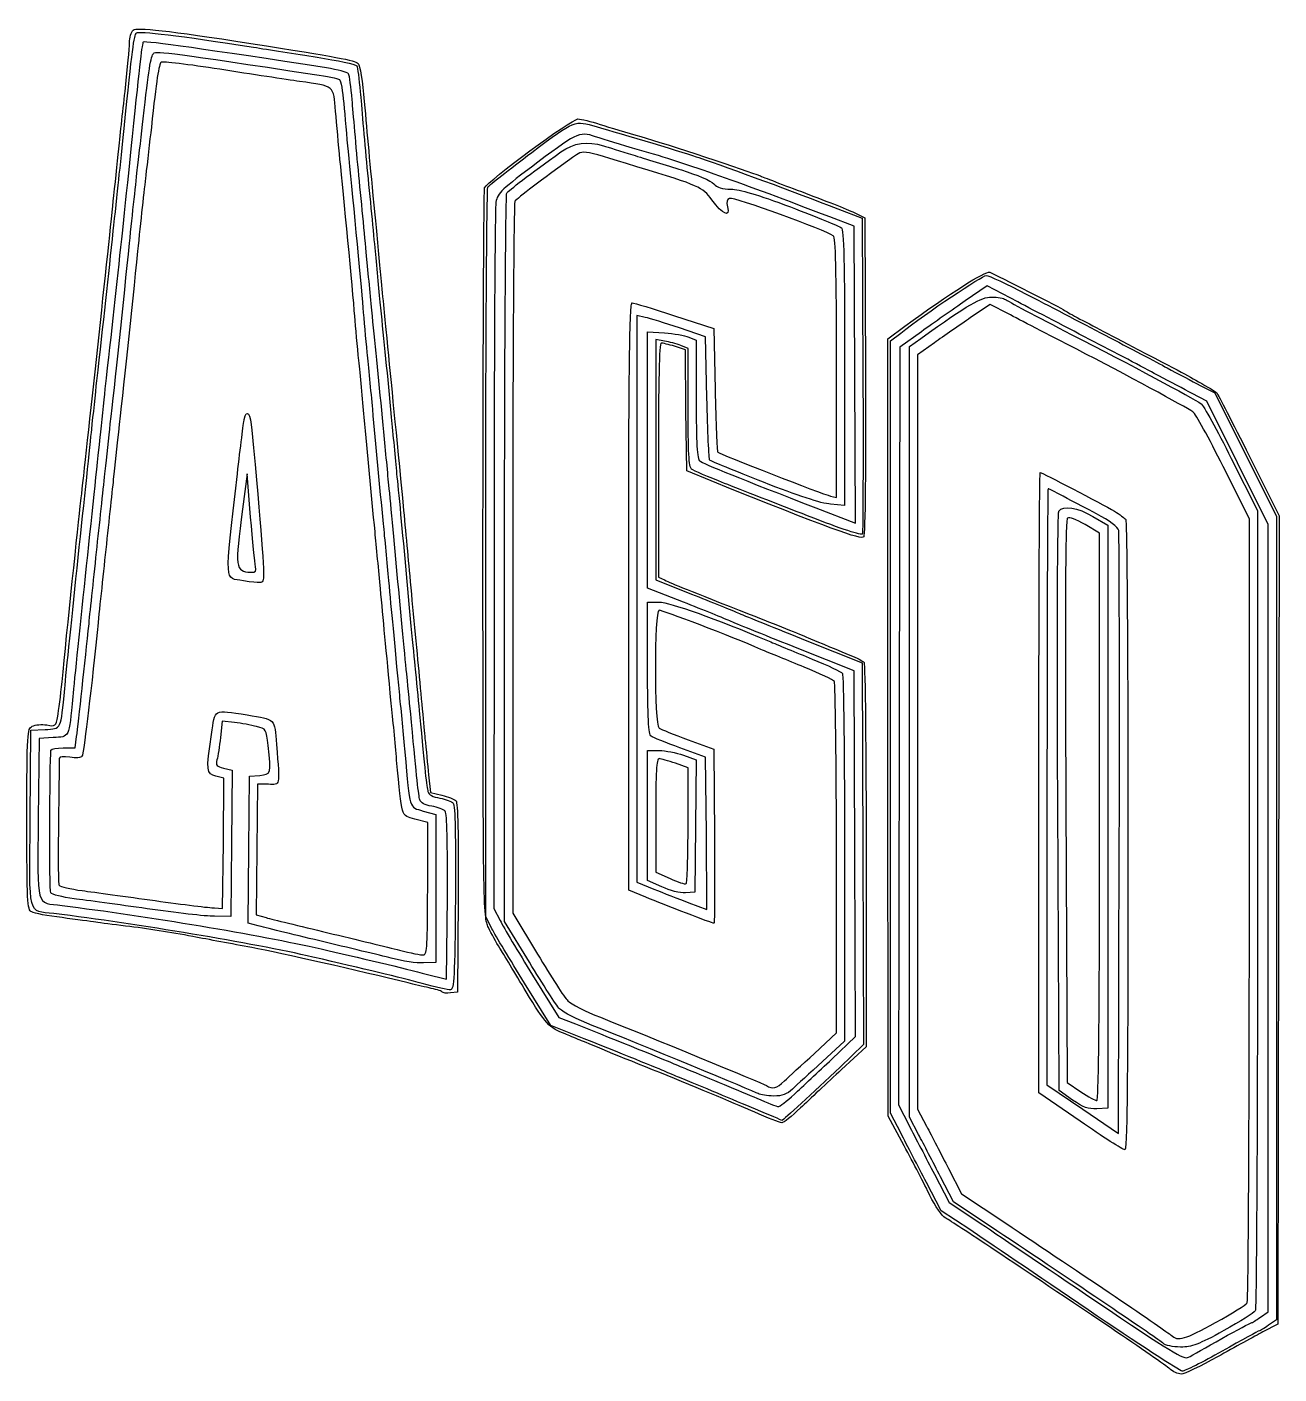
# Model space of a CAD drawing. Extents: x 0 to 10.8, y 0 to 5.3.
# Drawn here: x 5.98 to 10.81, y 0 to 5.2 of the extents above; entities that cross this region are included whole.
import ezdxf

# ---------------------------------------------------------------- set-up
doc = ezdxf.new("R2010")
doc.units = 0
doc.header["$MEASUREMENT"] = 0
doc.layers.get('0').update_dxf_attribs({"linetype": 'CONTINUOUS'})

msp = doc.modelspace()

# ---------------------------------------------------------------- linework, layer by layer
at = {"color": 7}
for p, q in [((9.10938, 4.49957), (9.20313, 4.46414)), ((9.20313, 4.46414), (9.20628, 3.861)), ((9.69689, 4.13081), (9.62185, 4.07975)), ((9.76768, 4.09435), (9.69689, 4.13081)), ((8.47917, 4.08708), (8.63021, 4.03808)), ((8.63021, 4.03808), (8.63542, 3.80268)), ((9.3125, 3.99018), (9.35211, 4.0204)), ((8.44065, 3.98915), (8.40625, 3.99539)), ((8.40625, 3.99539), (8.40625, 3.06728)), ((8.53125, 3.96104), (8.50315, 3.9725)), ((8.53125, 3.73292), (8.53125, 3.96104)), ((9.3125, 1.00998), (9.3125, 3.99018)), ((9.48232, 3.98292), (9.41667, 3.93604)), ((9.41667, 3.93604), (9.41667, 1.02561)), ((9.10417, 3.38601), (9.10417, 3.88601)), ((10.5084, 3.81831), (10.5646, 3.78917)), ((10.5646, 3.78917), (10.8021, 3.31207)), ((10.6979, 3.30371), (10.5969, 3.50478)), ((9.08128, 3.39122), (9.10417, 3.38601)), ((10.1198, 3.2475), (10.0635, 3.28082)), ((10.6979, 1.79644), (10.6979, 3.30371)), ((10.8021, 3.31207), (10.8021, 0.212076)), ((10.1198, 2.15479), (10.1198, 3.2475)), ((7.75, 1.76833), (7.75, 3.16938)), ((7.85417, 3.14958), (7.85417, 1.78082)), ((6.81456, 3.06413), (6.81456, 3.06413)), ((8.40625, 3.06728), (8.54482, 3.01313)), ((8.30208, 1.87039), (8.30208, 3.00478)), ((8.98958, 2.8329), (9.20313, 2.7475)), ((9.20313, 2.7475), (9.20628, 2.01101)), ((5.99164, 2.14643), (5.99479, 2.48708)), ((5.99479, 2.48708), (6.04893, 2.49018)), ((8.53125, 2.45063), (8.63021, 2.41417)), ((8.63021, 2.41417), (8.63336, 2.07769)), ((8.53125, 2.34229), (8.48232, 2.35997)), ((8.53125, 2.12142), (8.53125, 2.34229)), ((6.73958, 2.30268), (6.70833, 2.31)), ((6.73753, 2.05165), (6.73958, 2.30268)), ((6.86979, 2.27875), (6.86664, 2.02664)), ((6.91146, 2.27875), (6.86979, 2.27875)), ((9.88542, 1.08811), (9.88542, 2.285)), ((9.98958, 2.21208), (9.99479, 1.12771)), ((7.52604, 2.13081), (7.47711, 2.14438)), ((8.40625, 2.15788), (8.40625, 1.93913)), ((10.1198, 2.15479), (10.1198, 2.15479)), ((7.52604, 1.87663), (7.52604, 2.13081)), ((8.53125, 2.12142), (8.53125, 2.12142)), ((6.73438, 1.79958), (6.73753, 2.05165)), ((6.86664, 2.02664), (6.86458, 1.77458)), ((9.10417, 1.31934), (9.10417, 1.99121)), ((9.20628, 2.01101), (9.20833, 1.27458)), ((8.40625, 1.93913), (8.46149, 1.91521)), ((7.52604, 1.87663), (7.52604, 1.87663)), ((8.36774, 1.84332), (8.30208, 1.87039)), ((6.70313, 1.80165), (6.73438, 1.79958)), ((6.86458, 1.77458), (6.9031, 1.76417)), ((7.77399, 1.72146), (7.75, 1.76833)), ((7.85417, 1.78082), (7.94997, 1.62354)), ((7.50521, 1.50999), (7.50521, 1.50999)), ((8.00103, 1.34749), (7.90001, 1.51101)), ((8.06565, 1.32248), (8.00103, 1.34749)), ((9.01878, 1.24018), (9.10417, 1.31934)), ((9.20833, 1.27458), (9.11774, 1.18707)), ((8.9031, 1.13395), (8.9031, 1.13395)), ((9.99479, 1.12771), (10.0469, 1.09228)), ((10.0448, 0.978733), (9.88542, 1.08811)), ((8.79167, 1.02458), (8.79167, 1.02458)), ((9.35314, 0.930826), (9.3125, 1.00998)), ((9.41667, 1.02561), (9.4521, 0.958931)), ((10.0448, 0.978733), (10.0448, 0.978733)), ((9.53646, 0.79541), (9.58649, 0.698514)), ((9.50836, 0.632921), (9.45107, 0.742296)), ((9.58649, 0.698514), (9.75418, 0.587076)), ((9.61876, 0.560004), (9.50836, 0.632921)), ((10.075, 0.250597), (10.075, 0.250597)), ((10.8021, 0.212076), (10.7719, 0.191243)), ((10.5677, 0.20166), (10.5677, 0.20166))]:
    msp.add_line(p, q, dxfattribs=at)
at = {"color": 0}
for p, q in [((9.17708, 4.48292), (9.21354, 4.46517)), ((9.17188, 4.43289), (9.07813, 4.46832)), ((9.17503, 3.85894), (9.17188, 4.43289)), ((9.21354, 4.46517), (9.2156, 3.85688)), ((9.68544, 4.20269), (9.60101, 4.14437)), ((9.80414, 4.14019), (9.68544, 4.20269)), ((8.36561, 4.08083), (8.33333, 4.08811)), ((8.33333, 4.08811), (8.33333, 1.90164)), ((8.375, 3.03603), (8.375, 4.02561)), ((8.375, 4.02561), (8.44065, 4.02143)), ((8.59896, 4.00581), (8.49794, 4.04021)), ((8.5344, 4.00478), (8.5625, 3.99229)), ((8.60417, 3.7704), (8.59896, 4.00581)), ((9.30208, 3.99854), (9.36774, 4.04644)), ((9.43229, 4.02561), (9.34896, 3.96625)), ((8.52083, 3.95583), (8.47917, 3.96935)), ((8.52289, 3.72146), (8.52083, 3.95583)), ((8.5625, 3.99229), (8.5625, 3.76417)), ((9.30208, 2.49854), (9.30208, 3.99854)), ((9.34896, 3.96625), (9.34581, 2.50375)), ((9.38542, 3.96832), (9.43024, 3.99957)), ((9.38542, 0.994358), (9.38542, 3.96832)), ((9.13542, 3.88601), (9.13542, 3.35476)), ((9.17708, 3.28603), (9.17503, 3.85894)), ((10.5333, 3.75792), (10.4771, 3.78706)), ((10.7708, 3.28082), (10.5333, 3.75792)), ((8.52604, 3.48813), (8.52289, 3.72146)), ((10.6282, 3.53603), (10.7292, 3.33496)), ((10.6969, 3.54644), (10.8125, 3.31521)), ((8.41667, 3.53082), (8.41667, 3.07872)), ((8.61979, 3.44954), (8.52604, 3.48813)), ((6.82915, 3.47667), (6.81147, 3.34125)), ((6.84272, 3.31), (6.82915, 3.47667)), ((9.02399, 3.34538), (9.17708, 3.28603)), ((9.13542, 3.35476), (9.08128, 3.35997)), ((10.7292, 3.33496), (10.7292, 1.79644)), ((10.0938, 3.31207), (10.151, 3.27875)), ((10.151, 3.27875), (10.151, 1.02875)), ((10.7708, 0.243326), (10.7708, 3.28082)), ((10.8125, 3.31521), (10.8104, 1.75478)), ((10.1937, 3.25792), (10.1937, 3.25792)), ((7.78228, 3.14333), (7.78125, 1.79958)), ((7.82292, 1.74957), (7.82292, 3.14958)), ((6.86143, 3.11936), (6.86143, 3.11936)), ((8.41667, 3.07872), (8.44065, 3.06728)), ((8.51357, 2.98188), (8.375, 3.03603)), ((8.375, 2.72771), (8.375, 2.98188)), ((8.375, 2.98188), (8.41982, 2.98188)), ((9.17188, 2.71625), (8.95833, 2.80165)), ((9.17503, 2.01101), (9.17188, 2.71625)), ((6.73232, 2.52246), (6.72601, 2.45996)), ((6.78022, 2.51725), (6.73232, 2.52246)), ((9.30311, 0.997504), (9.30208, 2.49854)), ((9.34581, 2.50375), (9.34375, 1.04123)), ((6.02604, 2.45583), (6.02289, 2.14643)), ((6.08018, 2.45893), (6.02604, 2.45583)), ((6.16564, 2.41938), (6.17085, 2.46311)), ((6.11876, 2.41938), (6.16564, 2.41938)), ((8.375, 1.90788), (8.375, 2.40896)), ((8.375, 2.40896), (8.41982, 2.40896)), ((8.59896, 2.38292), (8.5, 2.41938)), ((6.73856, 2.34125), (6.77083, 2.33393)), ((8.51357, 2.39122), (8.5625, 2.37354)), ((8.5625, 2.37354), (8.56044, 2.11729)), ((8.60211, 2.08914), (8.59896, 2.38292)), ((6.77083, 2.33393), (6.76878, 2.05165)), ((6.83539, 2.02664), (6.83854, 2.31)), ((6.83854, 2.31), (6.87815, 2.3131)), ((7.52919, 2.31521), (7.53646, 2.2475)), ((7.53646, 2.2475), (7.58018, 2.23708)), ((9.91667, 2.26938), (9.91667, 1.11936)), ((9.96354, 1.09646), (9.95833, 2.20893)), ((7.50836, 2.17563), (7.55729, 2.16206)), ((7.55729, 2.16206), (7.55729, 1.59125)), ((7.59375, 2.17458), (7.59375, 2.17458)), ((8.56044, 2.11729), (8.55729, 1.86208)), ((8.60417, 1.79542), (8.60211, 2.08914)), ((10.1927, 0.930826), (10.1959, 2.08393)), ((6.76878, 2.05165), (6.76563, 1.76833)), ((6.83333, 1.74333), (6.83539, 2.02664)), ((9.13542, 1.99121), (9.13542, 1.28809)), ((9.17708, 1.30583), (9.17503, 2.01101)), ((9.21875, 2.00163), (9.21875, 1.26622)), ((8.33333, 1.90164), (8.39899, 1.87457)), ((8.43024, 1.88292), (8.375, 1.90788)), ((8.43024, 1.88292), (8.43024, 1.88292)), ((7.59896, 1.52664), (7.60211, 1.84435)), ((7.64378, 1.84017), (7.64063, 1.47667)), ((8.55729, 1.86208), (8.52083, 1.85997)), ((8.5344, 1.82146), (8.60417, 1.79542)), ((6.76563, 1.76833), (6.70313, 1.76937)), ((7.78125, 1.79958), (7.80626, 1.75271)), ((6.87185, 1.73292), (6.83333, 1.74333)), ((7.91872, 1.59229), (7.82292, 1.74957)), ((10.8104, 1.75478), (10.8073, 0.195421)), ((7.38542, 1.60792), (7.38542, 1.60792)), ((7.55729, 1.59125), (7.51042, 1.58914)), ((7.52083, 1.54644), (7.59896, 1.52664)), ((7.93126, 1.54226), (8.03228, 1.37874)), ((7.58128, 1.47771), (7.58128, 1.47771)), ((7.64063, 1.47667), (7.61458, 1.47353)), ((8.03228, 1.37874), (8.0969, 1.35373)), ((9.08649, 1.21832), (9.17708, 1.30583)), ((9.13542, 1.28809), (9.05003, 1.20893)), ((9.21875, 1.26622), (9.12294, 1.17768)), ((9.91667, 1.11936), (10.0552, 1.02561)), ((10.0156, 1.06), (9.96354, 1.09646)), ((8.80208, 1.08496), (8.80208, 1.08496)), ((8.94168, 1.0829), (8.94168, 1.0829)), ((9.34375, 1.04123), (9.38439, 0.962076)), ((10.0156, 1.06), (10.0156, 1.06)), ((8.78646, 1.01416), (8.78646, 1.01416)), ((9.36561, 0.882921), (9.30311, 0.997504)), ((9.42085, 0.927681), (9.38542, 0.994358)), ((10.0552, 1.02561), (10.1927, 0.930826)), ((10.151, 1.02875), (10.1094, 1.02664)), ((9.48232, 0.773546), (9.53961, 0.664171)), ((9.55524, 0.667264), (9.50521, 0.76416)), ((9.53961, 0.664171), (9.65001, 0.591254)), ((9.72293, 0.555826), (9.55524, 0.667264)), ((10.7406, 0.222493), (10.7708, 0.243326)), ((10.8073, 0.195421), (10.75, 0.165201)), ((10.3646, 0.121419), (10.3646, 0.121419)), ((10.5917, 0.140192), (10.5917, 0.140192)), ((10.3906, 0.022461), (10.3906, 0.022461))]:
    msp.add_line(p, q, dxfattribs=at)
for points in [[(6.3896, 5.18913), (6.40419, 5.20167), (6.51981, 5.1881), (6.84375, 5.13813)], [(6.375, 5.14019), (6.375, 5.16), (6.38124, 5.18289), (6.3896, 5.18913)], [(7.13542, 5.04329), (6.68126, 5.11415), (6.43435, 5.14854), (6.42811, 5.14333)], [(6.35938, 4.96625), (6.36774, 5.04124), (6.375, 5.11936), (6.375, 5.14019)], [(6.42811, 5.14333), (6.4229, 5.13813), (6.41564, 5.07042), (6.38542, 4.77875)], [(6.42811, 4.84646), (6.44894, 5.03706), (6.45731, 5.08914), (6.46772, 5.09956)], [(6.46772, 5.09956), (6.47814, 5.10997), (6.54893, 5.10058), (7.08957, 5.01833)], [(6.84375, 5.13813), (7.18126, 5.08496), (7.24274, 5.07351), (7.25726, 5.06104)], [(7.22081, 5.0204), (7.21669, 5.02664), (7.17811, 5.03706), (7.13542, 5.04329)], [(7.25726, 5.06104), (7.2646, 5.05479), (7.27501, 4.99018), (7.28125, 4.91417)], [(7.08957, 5.01833), (7.13644, 5.01101), (7.17914, 5.00271), (7.18544, 4.99854)], [(7.18544, 4.99854), (7.19065, 4.99539), (7.19792, 4.95372), (7.2021, 4.90685)], [(7.23438, 4.92042), (7.23019, 4.96935), (7.22396, 5.01417), (7.22081, 5.0204)], [(6.33333, 4.73188), (6.33957, 4.78603), (6.35101, 4.89225), (6.35938, 4.96625)], [(7.2021, 4.90685), (7.20628, 4.85894), (7.21354, 4.77561), (7.21875, 4.72146)], [(7.26042, 4.62771), (7.25, 4.73915), (7.23856, 4.87142), (7.23438, 4.92042)], [(7.28125, 4.91417), (7.29269, 4.78185), (7.30208, 4.685), (7.32189, 4.47667)], [(6.40625, 4.65896), (6.41249, 4.7079), (6.42188, 4.79226), (6.42811, 4.84646)], [(7.74582, 4.58083), (7.75624, 4.60579), (8.08128, 4.84646), (8.10622, 4.84646)], [(8.10622, 4.84646), (8.11774, 4.84646), (8.15625, 4.83708), (8.19168, 4.82563)], [(8.1875, 4.77354), (8.11143, 4.79958), (8.11458, 4.80062), (7.95107, 4.67979)], [(8.19168, 4.82563), (8.22601, 4.81413), (8.2979, 4.79329), (8.34896, 4.77875)], [(6.3125, 4.52875), (6.31874, 4.58604), (6.32813, 4.67768), (6.33333, 4.73188)], [(6.38542, 4.77875), (6.38021, 4.72146), (6.37082, 4.63183), (6.36458, 4.58083)], [(8.04064, 4.71935), (8.0906, 4.75478), (8.14378, 4.76204), (8.20415, 4.74333)], [(8.34375, 4.72667), (8.27186, 4.7475), (8.2021, 4.76833), (8.1875, 4.77354)], [(8.20415, 4.74333), (8.22081, 4.73812), (8.27186, 4.72146), (8.31771, 4.7079)], [(8.34896, 4.77875), (8.44271, 4.75163), (8.76768, 4.64437), (8.80729, 4.62771)], [(7.21875, 4.72146), (7.23232, 4.59229), (7.26768, 4.21729), (7.27604, 4.11729)], [(7.95107, 4.67979), (7.81147, 4.57454), (7.79585, 4.56104), (7.78961, 4.52561)], [(7.83128, 4.56), (7.83751, 4.57042), (7.91872, 4.63183), (8.04064, 4.71935)], [(8.31771, 4.7079), (8.36356, 4.69331), (8.44894, 4.66726), (8.50624, 4.64958)], [(9.07813, 4.46832), (8.73232, 4.60167), (8.53646, 4.67042), (8.34375, 4.72667)], [(6.375, 4.36729), (6.38644, 4.47874), (6.40104, 4.60997), (6.40625, 4.65896)], [(7.29167, 4.30479), (7.28543, 4.37039), (7.27186, 4.51622), (7.26042, 4.62771)], [(8.50624, 4.64958), (8.56456, 4.63183), (8.61979, 4.60792), (8.63021, 4.59646)], [(8.80729, 4.62771), (8.81874, 4.6225), (8.89899, 4.59229), (8.98438, 4.56)], [(6.36458, 4.58083), (6.35938, 4.52875), (6.34999, 4.44021), (6.34375, 4.38292)], [(7.73958, 3.16624), (7.73958, 3.935), (7.74274, 4.57146), (7.74582, 4.58083)], [(8.63021, 4.59646), (8.64378, 4.58187), (8.66249, 4.57563), (8.69689, 4.57563)], [(8.69689, 4.57563), (8.72917, 4.57563), (8.79893, 4.55479), (8.92708, 4.50683)], [(6.1875, 3.3725), (6.19894, 3.46935), (6.29372, 4.34646), (6.3125, 4.52875)], [(7.78961, 4.52561), (7.78543, 4.50478), (7.78228, 3.88292), (7.78228, 3.14333)], [(7.82292, 3.14958), (7.82292, 3.91938), (7.8271, 4.55479), (7.83128, 4.56)], [(8.98438, 4.56), (9.07086, 4.52767), (9.15728, 4.49333), (9.17708, 4.48292)], [(7.32189, 4.47667), (7.32813, 4.41938), (7.33751, 4.32042), (7.34272, 4.25792)], [(8.92708, 4.50683), (9.02707, 4.46832), (9.11561, 4.43289), (9.12294, 4.42665)], [(9.12294, 4.42665), (9.13226, 4.41938), (9.13542, 4.2985), (9.13542, 3.88601)], [(6.34375, 4.38292), (6.32607, 4.21625), (6.30524, 4.02561), (6.28022, 3.80479)], [(6.30106, 3.66938), (6.31771, 3.81413), (6.35314, 4.14958), (6.375, 4.36729)], [(7.3125, 4.08604), (7.30729, 4.14019), (7.2979, 4.23915), (7.29167, 4.30479)], [(7.34272, 4.25792), (7.34896, 4.19433), (7.35835, 4.09435), (7.36458, 4.03396)], [(9.36774, 4.04644), (9.54167, 4.1735), (9.67914, 4.26101), (9.69586, 4.25478)], [(9.69586, 4.25478), (9.72499, 4.24229), (9.97293, 4.11621), (9.98438, 4.10792)], [(7.27604, 4.11729), (7.27919, 4.07454), (7.28646, 3.99642), (7.29167, 3.94542)], [(9.43024, 3.99957), (9.61774, 4.13396), (9.66043, 4.15896), (9.70313, 4.15896)], [(9.60101, 4.14437), (9.55414, 4.11208), (9.47814, 4.05892), (9.43229, 4.02561)], [(9.70313, 4.15896), (9.72711, 4.15896), (9.75, 4.15479), (9.75624, 4.14958)], [(9.75624, 4.14958), (9.76144, 4.1454), (9.87603, 4.08393), (10.0104, 4.01519)], [(10.099, 3.986), (10.0021, 4.03706), (9.86876, 4.10688), (9.80414, 4.14019)], [(9.98438, 4.10792), (9.99061, 4.10271), (10.0583, 4.06625), (10.1354, 4.02664)], [(7.35417, 3.66417), (7.33957, 3.82146), (7.32497, 3.96832), (7.3125, 4.08604)], [(8.49794, 4.04021), (8.44271, 4.05789), (8.38336, 4.07667), (8.36561, 4.08083)], [(7.36458, 4.03396), (7.38226, 3.85792), (7.40001, 3.67458), (7.42606, 3.40896)], [(8.44065, 4.02143), (8.47601, 4.01833), (8.51768, 4.01101), (8.5344, 4.00478)], [(10.0104, 4.01519), (10.2386, 3.89854), (10.475, 3.77143), (10.5114, 3.7475)], [(10.1354, 4.02664), (10.4146, 3.88081), (10.4437, 3.86518), (10.5021, 3.83187)], [(8.42708, 3.98188), (8.41982, 3.98188), (8.41667, 3.82872), (8.41667, 3.53082)], [(8.47917, 3.96935), (8.45628, 3.97558), (8.43332, 3.98188), (8.42708, 3.98188)], [(10.349, 3.85476), (10.3093, 3.87663), (10.1969, 3.93604), (10.099, 3.986)], [(7.29167, 3.94542), (7.29688, 3.89333), (7.30626, 3.79542), (7.3125, 3.72667)], [(9.2156, 3.85688), (9.21772, 3.52143), (9.21457, 3.24121), (9.20936, 3.23394)], [(10.4771, 3.78706), (10.4469, 3.80268), (10.3896, 3.8329), (10.349, 3.85476)], [(6.28022, 3.80479), (6.27501, 3.75581), (6.26665, 3.67144), (6.26042, 3.61729)], [(10.5021, 3.83187), (10.5354, 3.81413), (10.5667, 3.79438), (10.5719, 3.78917)], [(8.5625, 3.76417), (8.5625, 3.59435), (8.56565, 3.53396), (8.57607, 3.52664)], [(8.61458, 3.52979), (8.61143, 3.53288), (8.60732, 3.64122), (8.60417, 3.7704)], [(10.5114, 3.7475), (10.5208, 3.74121), (10.5729, 3.64643), (10.6282, 3.53603)], [(10.5719, 3.78917), (10.5771, 3.78288), (10.6334, 3.67458), (10.6969, 3.54644)], [(7.3125, 3.72667), (7.32497, 3.58708), (7.33957, 3.43289), (7.35417, 3.28396)], [(6.28125, 3.48708), (6.28749, 3.53808), (6.29585, 3.62039), (6.30106, 3.66938)], [(7.375, 3.44542), (7.36979, 3.50271), (7.3604, 3.60058), (7.35417, 3.66417)], [(6.26042, 3.61729), (6.25521, 3.5631), (6.23122, 3.34017), (6.20833, 3.1225)], [(6.25, 3.19542), (6.26144, 3.30371), (6.27604, 3.435), (6.28125, 3.48708)], [(8.57607, 3.52664), (8.58854, 3.51622), (8.74376, 3.45475), (9.02399, 3.34538)], [(8.82292, 3.44433), (8.71149, 3.48813), (8.61774, 3.52664), (8.61458, 3.52979)], [(7.41146, 3.06), (7.39789, 3.21414), (7.38124, 3.38813), (7.375, 3.44542)], [(9.20936, 3.23394), (9.20107, 3.22038), (9.07813, 3.26519), (8.61979, 3.44954)], [(9.08128, 3.35997), (9.04585, 3.36208), (8.95313, 3.39333), (8.82292, 3.44433)], [(7.42606, 3.40896), (7.43229, 3.34853), (7.44374, 3.21935), (7.45313, 3.1225)], [(9.92085, 3.41938), (9.91872, 3.41938), (9.91667, 2.90164), (9.91667, 2.26938)], [(10.1073, 3.32249), (9.94894, 3.40685), (9.92393, 3.41938), (9.92085, 3.41938)], [(6.11458, 2.67458), (6.13336, 2.86833), (6.17708, 3.28185), (6.1875, 3.3725)], [(6.81147, 3.34125), (6.78125, 3.11518), (6.78331, 3.09956), (6.84272, 3.0975)], [(9.95833, 2.20893), (9.95518, 2.83393), (9.95731, 3.32563), (9.96251, 3.3329)], [(9.96251, 3.3329), (9.97814, 3.35688), (10.0354, 3.3475), (10.0938, 3.31207)], [(6.86143, 3.11936), (6.85835, 3.13292), (6.84999, 3.21832), (6.84272, 3.31)], [(7.35417, 3.28396), (7.35938, 3.22976), (7.36876, 3.13081), (7.375, 3.06521)], [(10.1937, 3.25792), (10.1896, 3.27143), (10.1594, 3.29542), (10.1073, 3.32249)], [(10.1959, 2.08393), (10.1969, 2.71832), (10.1959, 3.24642), (10.1937, 3.25792)], [(6.21875, 2.89854), (6.22396, 2.95269), (6.23856, 3.08604), (6.25, 3.19542)], [(6.20833, 3.1225), (6.18544, 2.90479), (6.16146, 2.67768), (6.15625, 2.61729)], [(7.45313, 3.1225), (7.46149, 3.02458), (7.47814, 2.85167), (7.48958, 2.73708)], [(7.76042, 1.72667), (7.74061, 1.76725), (7.73958, 1.80371), (7.73958, 3.16624)], [(6.84272, 3.0975), (6.86253, 3.09646), (6.86561, 3.10058), (6.86143, 3.11936)], [(7.375, 3.06521), (7.38542, 2.94851), (7.39686, 2.83496), (7.41667, 2.6225)], [(7.44792, 2.67979), (7.44168, 2.73394), (7.42606, 2.90479), (7.41146, 3.06)], [(8.44065, 3.06728), (8.46772, 3.05371), (8.53543, 3.02664), (8.77083, 2.93392)], [(8.41982, 2.98188), (8.45936, 2.98188), (8.64063, 2.91726), (8.84375, 2.83083)], [(8.69792, 2.90685), (8.67188, 2.91829), (8.58854, 2.95167), (8.51357, 2.98188)], [(8.77083, 2.93392), (8.86561, 2.89746), (8.96669, 2.85688), (8.99479, 2.84435)], [(6.17085, 2.46311), (6.17811, 2.51622), (6.20415, 2.75896), (6.21875, 2.89854)], [(8.95833, 2.80165), (8.8406, 2.84853), (8.72396, 2.8954), (8.69792, 2.90685)], [(8.84375, 2.83083), (8.875, 2.81728), (8.94997, 2.78706), (9.01042, 2.76204)], [(8.99479, 2.84435), (9.09272, 2.80268), (9.10938, 2.79644), (9.15625, 2.77767)], [(9.01042, 2.76204), (9.07086, 2.73813), (9.12294, 2.71208), (9.12706, 2.70688)], [(9.15625, 2.77767), (9.18229, 2.76725), (9.20628, 2.75478), (9.21039, 2.74854)], [(7.48958, 2.73708), (7.5, 2.6225), (7.51247, 2.49539), (7.51563, 2.45583)], [(8.38857, 2.46414), (8.37815, 2.47038), (8.375, 2.535), (8.375, 2.72771)], [(9.12706, 2.70688), (9.13124, 2.70063), (9.13542, 2.37875), (9.13542, 1.99121)], [(9.21039, 2.74854), (9.21457, 2.74229), (9.21875, 2.40582), (9.21875, 2.00163)], [(6.09793, 2.54124), (6.10211, 2.5631), (6.10938, 2.6225), (6.11458, 2.67458)], [(7.46354, 2.51833), (7.46039, 2.55268), (7.45313, 2.6256), (7.44792, 2.67979)], [(6.15625, 2.61729), (6.14063, 2.45475), (6.14481, 2.46311), (6.08018, 2.45893)], [(7.41667, 2.6225), (7.4229, 2.56521), (7.43229, 2.46625), (7.4375, 2.40375)], [(5.97917, 2.14333), (5.97917, 2.48188), (5.98019, 2.49229), (6, 2.50271)], [(6, 2.50271), (6.01144, 2.50896), (6.03646, 2.51101), (6.05626, 2.50792)], [(6.05626, 2.50792), (6.08957, 2.50163), (6.0906, 2.50271), (6.09793, 2.54124)], [(6.86561, 2.50163), (6.84478, 2.50683), (6.80626, 2.51417), (6.78022, 2.51725)], [(6.91043, 2.42871), (6.9031, 2.49121), (6.9031, 2.49229), (6.86561, 2.50163)], [(7.49582, 2.21935), (7.49061, 2.236), (7.48335, 2.30371), (7.46354, 2.51833)], [(6.72601, 2.45996), (6.7219, 2.42563), (6.71669, 2.38704), (6.71251, 2.37354)], [(7.51563, 2.45583), (7.51981, 2.41521), (7.52604, 2.35271), (7.52919, 2.31521)], [(8.5, 2.41938), (8.44586, 2.43913), (8.39481, 2.45996), (8.38857, 2.46414)], [(6.07086, 1.85997), (6.06565, 1.86936), (6.06668, 2.35688), (6.07189, 2.41103)], [(6.07189, 2.41103), (6.07292, 2.41624), (6.09375, 2.41938), (6.11876, 2.41938)], [(6.87815, 2.3131), (6.92188, 2.31728), (6.92188, 2.31728), (6.91043, 2.42871)], [(7.4375, 2.40375), (7.45833, 2.17665), (7.45313, 2.19228), (7.50836, 2.17563)], [(8.41982, 2.40896), (8.44374, 2.40896), (8.4854, 2.40061), (8.51357, 2.39122)], [(6.71251, 2.37354), (6.70731, 2.35167), (6.71149, 2.3475), (6.73856, 2.34125)], [(7.58018, 2.23708), (7.60417, 2.23079), (7.62918, 2.22146), (7.63542, 2.21517)], [(7.54167, 2.19433), (7.51563, 2.19851), (7.49897, 2.20688), (7.49582, 2.21935)], [(7.59375, 2.17458), (7.58751, 2.18186), (7.56456, 2.19021), (7.54167, 2.19433)], [(7.63542, 2.21517), (7.64268, 2.2079), (7.64481, 2.08393), (7.64378, 1.84017)], [(5.99794, 1.78603), (5.98019, 1.79438), (5.97917, 1.82249), (5.97917, 2.14333)], [(6.02289, 2.14643), (6.01981, 1.79438), (6.01247, 1.82351), (6.11458, 1.81104)], [(7.60211, 1.84435), (7.60314, 2.05165), (7.60101, 2.16624), (7.59375, 2.17458)], [(8.39899, 1.87457), (8.43435, 1.85997), (8.49479, 1.83604), (8.5344, 1.82146)], [(8.52083, 1.85997), (8.5, 1.85894), (8.46149, 1.86833), (8.43024, 1.88292)], [(6.16146, 1.83708), (6.11561, 1.84332), (6.07497, 1.85271), (6.07086, 1.85997)], [(6.44271, 1.7985), (6.33436, 1.81413), (6.20731, 1.83083), (6.16146, 1.83708)], [(6.11458, 1.76417), (6.06044, 1.7704), (6.00726, 1.78082), (5.99794, 1.78603)], [(6.11458, 1.81104), (6.44168, 1.7704), (6.87918, 1.69749), (7.11458, 1.64333)], [(6.70313, 1.76937), (6.66872, 1.76937), (6.55208, 1.78288), (6.44271, 1.7985)], [(10.7292, 1.79644), (10.7292, 0.950629), (10.725, 0.252712), (10.7208, 0.246419)], [(6.24479, 1.74642), (6.22814, 1.74957), (6.16872, 1.75683), (6.11458, 1.76417)], [(6.35938, 1.73188), (6.31353, 1.73708), (6.26247, 1.74333), (6.24479, 1.74642)], [(6.61979, 1.69125), (6.53228, 1.7079), (6.44689, 1.72146), (6.35938, 1.73188)], [(7.10938, 1.67458), (7.00103, 1.70063), (6.89378, 1.72667), (6.87185, 1.73292)], [(7.80414, 1.64643), (7.79167, 1.66726), (7.77186, 1.70372), (7.76042, 1.72667)], [(7.80626, 1.75271), (7.81874, 1.72667), (7.87603, 1.63183), (7.93126, 1.54226)], [(6.8469, 1.64854), (6.76981, 1.66308), (6.68126, 1.67979), (6.61979, 1.69125)], [(7.38542, 1.60792), (7.34272, 1.61833), (7.21875, 1.64854), (7.10938, 1.67458)], [(7.45107, 1.51204), (7.25726, 1.56), (6.96457, 1.62662), (6.8469, 1.64854)], [(7.11458, 1.64333), (7.25103, 1.61208), (7.44476, 1.56625), (7.52083, 1.54644)], [(7.90625, 1.47771), (7.86356, 1.54958), (7.81771, 1.6256), (7.80414, 1.64643)], [(7.51042, 1.58914), (7.48438, 1.58811), (7.42811, 1.59646), (7.38542, 1.60792)], [(8.03543, 1.41206), (8.02289, 1.42458), (7.97081, 1.50581), (7.91872, 1.59229)], [(7.53125, 1.49333), (7.50836, 1.49854), (7.4719, 1.50683), (7.45107, 1.51204)], [(7.58128, 1.47771), (7.5771, 1.48188), (7.55524, 1.48812), (7.53125, 1.49333)], [(7.61458, 1.47353), (7.59999, 1.47146), (7.58436, 1.47353), (7.58128, 1.47771)], [(8.05729, 1.31521), (7.99479, 1.33811), (7.98019, 1.35476), (7.90625, 1.47771)], [(8.16146, 1.34853), (8.10417, 1.37039), (8.0479, 1.39958), (8.03543, 1.41206)], [(8.0969, 1.35373), (8.26981, 1.28499), (8.43544, 1.21832), (8.46875, 1.20372)], [(8.11458, 1.29123), (8.09478, 1.29959), (8.06874, 1.31), (8.05729, 1.31521)], [(8.80208, 1.08496), (8.78543, 1.09435), (8.3406, 1.27767), (8.16146, 1.34853)], [(8.42188, 1.16623), (8.27289, 1.22559), (8.13439, 1.28288), (8.11458, 1.29123)], [(8.46875, 1.20372), (8.48856, 1.19542), (8.5146, 1.18392), (8.52604, 1.1798)], [(9.05003, 1.20893), (9.00206, 1.1652), (8.94997, 1.11833), (8.93435, 1.1027)], [(8.94168, 1.0829), (8.97081, 1.10997), (9.03543, 1.17041), (9.08649, 1.21832)], [(8.78646, 1.01416), (8.7354, 1.03706), (8.57086, 1.10579), (8.42188, 1.16623)], [(8.52604, 1.1798), (8.6104, 1.1454), (8.7354, 1.09332), (8.79688, 1.06728)], [(9.12294, 1.17768), (9.06976, 1.12874), (8.99897, 1.06207), (8.9656, 1.02978)], [(8.93435, 1.1027), (8.91249, 1.08187), (8.89481, 1.07563), (8.86143, 1.07563)], [(8.79688, 1.06728), (8.83751, 1.04959), (8.87397, 1.03499), (8.87918, 1.03499)], [(8.86143, 1.07563), (8.83751, 1.07563), (8.81044, 1.08084), (8.80208, 1.08496)], [(8.87918, 1.03499), (8.88439, 1.03396), (8.91249, 1.05583), (8.94168, 1.0829)], [(10.1094, 1.02664), (10.0761, 1.02458), (10.0563, 1.03185), (10.0156, 1.06)], [(8.89268, 0.972493), (8.88542, 0.972493), (8.83854, 0.991211), (8.78646, 1.01416)], [(8.9656, 1.02978), (8.93126, 0.997504), (8.89899, 0.971462), (8.89268, 0.972493)], [(9.38439, 0.962076), (9.40728, 0.918294), (9.45107, 0.833931), (9.48232, 0.773546)], [(9.50521, 0.76416), (9.47814, 0.818306), (9.43956, 0.891222), (9.42085, 0.927681)], [(9.46457, 0.692275), (9.44476, 0.733942), (9.40001, 0.819336), (9.36561, 0.882921)], [(9.52399, 0.605794), (9.51144, 0.612088), (9.4854, 0.650608), (9.46457, 0.692275)], [(10.1615, 0.181858), (9.75836, 0.452692), (9.54688, 0.593317), (9.52399, 0.605794)], [(9.65001, 0.591254), (9.71039, 0.550618), (9.91351, 0.414171), (10.101, 0.287056)], [(10.3646, 0.121419), (10.349, 0.136013), (10.0167, 0.359972), (9.72293, 0.555826)], [(10.101, 0.287056), (10.3979, 0.086046), (10.4448, 0.057889), (10.4635, 0.067274)], [(10.7208, 0.246419), (10.7167, 0.23915), (10.6625, 0.205838), (10.599, 0.17041)], [(10.7052, 0.200629), (10.7083, 0.200629), (10.724, 0.209961), (10.7406, 0.222493)], [(10.3906, 0.022461), (10.3792, 0.032878), (10.276, 0.104763), (10.1615, 0.181858)], [(10.599, 0.17041), (10.501, 0.116211), (10.4771, 0.106879), (10.4323, 0.106879)], [(10.75, 0.165201), (10.7188, 0.148546), (10.6396, 0.105794), (10.575, 0.069336)], [(10.5917, 0.140192), (10.651, 0.173503), (10.7021, 0.200629), (10.7052, 0.200629)], [(10.4323, 0.106879), (10.4021, 0.106879), (10.3729, 0.113118), (10.3646, 0.121419)], [(10.4635, 0.067274), (10.475, 0.073513), (10.5323, 0.105794), (10.5917, 0.140192)], [(10.575, 0.069336), (10.5104, 0.032878), (10.4469, 0.002713), (10.4343, 0.002713)], [(10.4343, 0.002713), (10.4219, 0.002713), (10.4021, 0.012044), (10.3906, 0.022461)]]:
    msp.add_open_spline(points, degree=3, dxfattribs=at)
at = {"color": 7}
for points in [[(6.35417, 4.81), (6.38542, 5.11621), (6.39268, 5.17042), (6.40207, 5.17871)], [(6.40207, 5.17871), (6.41043, 5.18707), (6.56874, 5.16829), (6.85417, 5.12354)], [(6.85417, 5.12354), (6.90831, 5.11415), (7.01878, 5.0975), (7.09896, 5.08496)], [(6.49685, 5.06521), (6.48856, 5.05789), (6.47917, 4.99854), (6.45936, 4.81521)], [(6.72396, 5.03808), (6.60417, 5.05686), (6.50103, 5.06933), (6.49685, 5.06521)], [(7.09896, 5.08496), (7.17914, 5.07249), (7.24794, 5.05789), (7.25206, 5.05165)], [(7.25206, 5.05165), (7.25521, 5.04542), (7.26144, 5.0006), (7.26563, 4.95167)], [(7.03125, 4.99121), (6.98232, 4.99854), (6.84478, 5.01937), (6.72396, 5.03808)], [(7.17085, 4.8756), (7.16249, 4.97667), (7.16769, 4.9725), (7.03125, 4.99121)], [(7.26563, 4.95167), (7.26981, 4.90267), (7.28125, 4.7704), (7.29167, 4.65896)], [(7.1875, 4.69021), (7.18229, 4.74436), (7.17503, 4.82769), (7.17085, 4.8756)], [(7.92811, 4.71729), (8.09793, 4.84435), (8.09169, 4.84125), (8.17708, 4.81728)], [(6.33333, 4.61208), (6.33957, 4.66308), (6.34896, 4.75271), (6.35417, 4.81)], [(6.45936, 4.81521), (6.45313, 4.76101), (6.44374, 4.67665), (6.4375, 4.62771)], [(8.17708, 4.81728), (8.27186, 4.79021), (8.53125, 4.71208), (8.57292, 4.69749)], [(8.33333, 4.66206), (8.10417, 4.73292), (8.13124, 4.72976), (8.07497, 4.69021)], [(7.24479, 4.08604), (7.23643, 4.18604), (7.20107, 4.56104), (7.1875, 4.69021)], [(7.75836, 4.58393), (7.76357, 4.59125), (7.83957, 4.65061), (7.92811, 4.71729)], [(8.07497, 4.69021), (7.97499, 4.61936), (7.86979, 4.53917), (7.86253, 4.52875)], [(8.57292, 4.69749), (8.69792, 4.65479), (8.93544, 4.56728), (9.10938, 4.49957)], [(6.4375, 4.62771), (6.43229, 4.57872), (6.41769, 4.44749), (6.40625, 4.33604)], [(7.29167, 4.65896), (7.30311, 4.54747), (7.31668, 4.40164), (7.32292, 4.33604)], [(8.62294, 4.53396), (8.58436, 4.58496), (8.58018, 4.58708), (8.33333, 4.66206)], [(6.3125, 4.41417), (6.31874, 4.47146), (6.32813, 4.56), (6.33333, 4.61208)], [(7.75, 3.16938), (7.75, 3.94021), (7.75418, 4.57667), (7.75836, 4.58393)], [(7.86253, 4.52875), (7.85835, 4.52354), (7.85417, 3.90267), (7.85417, 3.14958)], [(8.68332, 4.50683), (8.69374, 4.46517), (8.66564, 4.47771), (8.62294, 4.53396)], [(8.69168, 4.54021), (8.68126, 4.53603), (8.67811, 4.52664), (8.68332, 4.50683)], [(9.09169, 4.3954), (9.06456, 4.41624), (8.70731, 4.54644), (8.69168, 4.54021)], [(6.24897, 3.83604), (6.27399, 4.05686), (6.29482, 4.2475), (6.3125, 4.41417)], [(9.10417, 3.88601), (9.10417, 4.27354), (9.10101, 4.38813), (9.09169, 4.3954)], [(6.40625, 4.33604), (6.38439, 4.11833), (6.34896, 3.78288), (6.33231, 3.63813)], [(7.32292, 4.33604), (7.32915, 4.2704), (7.33854, 4.17144), (7.34375, 4.11729)], [(9.35211, 4.0204), (9.45107, 4.09853), (9.66667, 4.24229), (9.68229, 4.24229)], [(9.68229, 4.24229), (9.69168, 4.24229), (9.76144, 4.20996), (9.83649, 4.17042)], [(9.83649, 4.17042), (9.91249, 4.13183), (10.0489, 4.06), (10.1406, 4.01204)], [(7.34375, 4.11729), (7.35622, 3.99957), (7.37082, 3.85271), (7.38542, 3.69542)], [(8.30208, 3.00478), (8.30208, 3.90479), (8.30524, 4.13813), (8.31565, 4.13704)], [(8.31565, 4.13704), (8.32189, 4.13704), (8.39583, 4.11415), (8.47917, 4.08708)], [(7.26042, 3.91417), (7.25521, 3.96517), (7.24794, 4.04329), (7.24479, 4.08604)], [(9.62185, 4.07975), (9.58018, 4.05165), (9.51768, 4.00792), (9.48232, 3.98292)], [(10.0313, 3.9579), (9.92503, 4.01204), (9.80626, 4.07351), (9.76768, 4.09435)], [(10.1406, 4.01204), (10.2323, 3.96414), (10.3406, 3.90788), (10.3802, 3.88601)], [(8.50315, 3.9725), (8.48643, 3.97874), (8.45833, 3.986), (8.44065, 3.98915)], [(10.4802, 3.71625), (10.4489, 3.73708), (10.2208, 3.85997), (10.0313, 3.9579)], [(7.28125, 3.69542), (7.27501, 3.76417), (7.26563, 3.86208), (7.26042, 3.91417)], [(9.20628, 3.861), (9.20731, 3.52875), (9.20628, 3.25271), (9.20415, 3.24539)], [(10.3802, 3.88601), (10.4208, 3.86415), (10.4781, 3.83393), (10.5084, 3.81831)], [(6.22917, 3.64854), (6.2354, 3.70269), (6.24376, 3.78706), (6.24897, 3.83604)], [(8.63542, 3.80268), (8.63857, 3.6735), (8.64268, 3.56413), (8.64583, 3.56104)], [(6.81771, 3.68707), (6.82813, 3.73079), (6.84169, 3.71104), (6.84793, 3.6454)], [(7.32292, 3.25271), (7.30832, 3.40164), (7.29372, 3.55583), (7.28125, 3.69542)], [(7.38542, 3.69542), (7.39165, 3.63183), (7.40104, 3.53396), (7.40625, 3.47667)], [(8.54482, 3.49539), (8.5344, 3.50271), (8.53125, 3.5631), (8.53125, 3.73292)], [(10.5969, 3.50478), (10.5417, 3.61518), (10.4896, 3.70996), (10.4802, 3.71625)], [(6.17708, 3.15375), (6.19997, 3.37142), (6.22396, 3.59435), (6.22917, 3.64854)], [(6.79167, 3.47667), (6.80311, 3.57975), (6.81565, 3.67458), (6.81771, 3.68707)], [(6.84793, 3.6454), (6.88226, 3.2704), (6.89686, 3.0829), (6.89165, 3.06933)], [(6.33231, 3.63813), (6.3271, 3.58914), (6.31874, 3.50683), (6.3125, 3.45583)], [(8.64583, 3.56104), (8.65419, 3.55371), (9.05106, 3.39746), (9.08128, 3.39122)], [(8.67188, 3.44021), (8.60938, 3.46517), (8.55106, 3.48915), (8.54482, 3.49539)], [(6.3125, 3.45583), (6.30729, 3.40375), (6.29269, 3.27246), (6.28125, 3.16417)], [(6.81456, 3.06413), (6.74061, 3.07667), (6.74164, 3.04124), (6.79167, 3.47667)], [(7.40625, 3.47667), (7.41249, 3.41938), (7.42914, 3.24539), (7.44271, 3.09125)], [(8.99274, 3.31521), (8.87918, 3.35894), (8.7354, 3.41521), (8.67188, 3.44021)], [(9.88542, 2.285), (9.88542, 2.94331), (9.88747, 3.48188), (9.89063, 3.48188)], [(9.89063, 3.48188), (9.89789, 3.48188), (10.125, 3.36313), (10.1771, 3.3329)], [(10.1771, 3.3329), (10.1969, 3.32042), (10.2167, 3.30583), (10.2208, 3.30063)], [(9.20415, 3.24539), (9.20107, 3.23813), (9.12706, 3.26204), (8.99274, 3.31521)], [(9.99582, 3.30583), (9.98753, 3.2985), (9.9854, 2.98079), (9.98958, 2.21208)], [(10.0635, 3.28082), (10.0281, 3.30165), (10.0032, 3.31104), (9.99582, 3.30583)], [(10.2208, 3.30063), (10.225, 3.29438), (10.2292, 2.74436), (10.2292, 2.07769)], [(7.34375, 3.03396), (7.33751, 3.09956), (7.32813, 3.19851), (7.32292, 3.25271)], [(6.125, 2.64854), (6.13021, 2.70893), (6.15419, 2.93604), (6.17708, 3.15375)], [(6.28125, 3.16417), (6.26981, 3.05479), (6.25521, 2.92042), (6.25, 2.86415)], [(6.89165, 3.06933), (6.88542, 3.05371), (6.88336, 3.05371), (6.81456, 3.06413)], [(7.44271, 3.09125), (7.45731, 2.93604), (7.47293, 2.76519), (7.47917, 2.71104)], [(7.38542, 2.59125), (7.36561, 2.80371), (7.35417, 2.91726), (7.34375, 3.03396)], [(8.54482, 3.01313), (8.61979, 2.98292), (8.70313, 2.94954), (8.72917, 2.9381)], [(8.41982, 2.95063), (8.40001, 2.95063), (8.40001, 2.50792), (8.41982, 2.49539)], [(8.8125, 2.79958), (8.69689, 2.84956), (8.43229, 2.95063), (8.41982, 2.95063)], [(8.72917, 2.9381), (8.75521, 2.92665), (8.87185, 2.87978), (8.98958, 2.8329)], [(6.25, 2.86415), (6.22293, 2.60271), (6.19792, 2.39746), (6.19168, 2.38704)], [(8.97917, 2.73079), (8.91872, 2.75581), (8.84375, 2.78603), (8.8125, 2.79958)], [(7.47917, 2.71104), (7.48438, 2.65685), (7.49164, 2.58393), (7.49479, 2.54958)], [(9.09581, 2.67563), (9.09169, 2.68083), (9.03961, 2.70688), (8.97917, 2.73079)], [(9.10417, 1.99121), (9.10417, 2.361), (9.09999, 2.66938), (9.09581, 2.67563)], [(6.04893, 2.49018), (6.11356, 2.49436), (6.10938, 2.486), (6.125, 2.64854)], [(6.69168, 2.47146), (6.70628, 2.57249), (6.69586, 2.56728), (6.82915, 2.54644)], [(7.40625, 2.3725), (7.40104, 2.435), (7.39165, 2.53396), (7.38542, 2.59125)], [(7.49479, 2.54958), (7.5146, 2.33496), (7.52186, 2.26725), (7.52707, 2.2506)], [(6.82915, 2.54644), (6.94065, 2.52875), (6.93435, 2.53396), (6.94271, 2.43186)], [(6.70833, 2.31), (6.67188, 2.31831), (6.66982, 2.33083), (6.69168, 2.47146)], [(8.41982, 2.49539), (8.42606, 2.49121), (8.47711, 2.47038), (8.53125, 2.45063)], [(6.94271, 2.43186), (6.95518, 2.26313), (6.95833, 2.27875), (6.91146, 2.27875)], [(6.10417, 2.37875), (6.10417, 2.37354), (6.10211, 2.26313), (6.10101, 2.13396)], [(6.14481, 2.38292), (6.11979, 2.38704), (6.10417, 2.38601), (6.10417, 2.37875)], [(6.19168, 2.38704), (6.18853, 2.38081), (6.16872, 2.37875), (6.14481, 2.38292)], [(7.47711, 2.14438), (7.42188, 2.16103), (7.42708, 2.1454), (7.40625, 2.3725)], [(8.41982, 2.37771), (8.4094, 2.37771), (8.40625, 2.32667), (8.40625, 2.15788)], [(8.48232, 2.35997), (8.45415, 2.36936), (8.42606, 2.37771), (8.41982, 2.37771)], [(7.52707, 2.2506), (7.53022, 2.23813), (7.54688, 2.22976), (7.57292, 2.22558)], [(7.57292, 2.22558), (7.59581, 2.22146), (7.61876, 2.21311), (7.625, 2.20583)], [(7.625, 2.20583), (7.63226, 2.19749), (7.63439, 2.07146), (7.63336, 1.84017)], [(6.08333, 1.77979), (5.98122, 1.79226), (5.98856, 1.75896), (5.99164, 2.14643)], [(6.10101, 2.13396), (6.09896, 2.00478), (6.09999, 1.89438), (6.10314, 1.88917)], [(10.1094, 1.05892), (10.1166, 1.06103), (10.1198, 1.435), (10.1198, 2.15479)], [(8.52399, 1.8954), (8.5281, 1.89746), (8.53125, 1.99957), (8.53125, 2.12142)], [(8.63336, 2.07769), (8.63439, 1.89333), (8.63336, 1.74229), (8.63124, 1.74229)], [(10.2292, 2.07769), (10.2292, 1.11621), (10.226, 0.867296), (10.2167, 0.868326)], [(6.10314, 1.88917), (6.10732, 1.88396), (6.14686, 1.87457), (6.19271, 1.86833)], [(7.51042, 1.62039), (7.52399, 1.6225), (7.52604, 1.65896), (7.52604, 1.87663)], [(8.46149, 1.91521), (8.49061, 1.90164), (8.51878, 1.89225), (8.52399, 1.8954)], [(6.19271, 1.86833), (6.23856, 1.86208), (6.36561, 1.84538), (6.47396, 1.82975)], [(6.47396, 1.82975), (6.58333, 1.81521), (6.68647, 1.80165), (6.70313, 1.80165)], [(7.63336, 1.84017), (7.63021, 1.53603), (7.62815, 1.48708), (7.61458, 1.486)], [(8.63124, 1.74229), (8.625, 1.74229), (8.44168, 1.81207), (8.36774, 1.84332)], [(7.08333, 1.61208), (6.84793, 1.66624), (6.41043, 1.73915), (6.08333, 1.77979)], [(10.6896, 0.277669), (10.6937, 0.283962), (10.6979, 0.967285), (10.6979, 1.79644)], [(6.9031, 1.76417), (6.92503, 1.75792), (7.03228, 1.73188), (7.14063, 1.70583)], [(7.90001, 1.51101), (7.84478, 1.60058), (7.78749, 1.69542), (7.77399, 1.72146)], [(7.14063, 1.70583), (7.25, 1.67979), (7.37397, 1.64958), (7.41667, 1.63917)], [(7.50521, 1.50999), (7.42085, 1.53287), (7.28125, 1.56625), (7.08333, 1.61208)], [(7.41667, 1.63917), (7.45936, 1.62771), (7.50206, 1.61936), (7.51042, 1.62039)], [(7.94997, 1.62354), (8.00206, 1.53706), (8.05414, 1.45583), (8.06668, 1.44331)], [(7.61458, 1.486), (7.60622, 1.48497), (7.55729, 1.49539), (7.50521, 1.50999)], [(8.06668, 1.44331), (8.07915, 1.43083), (8.13542, 1.40164), (8.19271, 1.37978)], [(8.19271, 1.37978), (8.37185, 1.30892), (8.81668, 1.1256), (8.83333, 1.11621)], [(8.4375, 1.17247), (8.40419, 1.18707), (8.23856, 1.25374), (8.06565, 1.32248)], [(8.9031, 1.13395), (8.91872, 1.14958), (8.97081, 1.19645), (9.01878, 1.24018)], [(8.49479, 1.14855), (8.48335, 1.15267), (8.45731, 1.16417), (8.4375, 1.17247)], [(8.79167, 1.02458), (8.70833, 1.06), (8.58128, 1.11312), (8.49479, 1.14855)], [(9.11774, 1.18707), (9.01563, 1.09017), (8.89789, 0.981879), (8.89378, 0.981879)], [(8.83333, 1.11621), (8.85835, 1.10167), (8.87185, 1.10476), (8.9031, 1.13395)], [(10.0469, 1.09228), (10.0761, 1.07248), (10.1042, 1.05686), (10.1094, 1.05892)], [(8.89378, 0.981879), (8.89165, 0.98291), (8.84581, 1.00163), (8.79167, 1.02458)], [(9.4521, 0.958931), (9.47081, 0.922472), (9.50939, 0.849556), (9.53646, 0.79541)], [(10.2167, 0.868326), (10.2094, 0.868326), (10.1312, 0.918294), (10.0448, 0.978733)], [(9.45107, 0.742296), (9.41982, 0.802681), (9.37603, 0.887044), (9.35314, 0.930826)], [(9.75418, 0.587076), (10.0479, 0.391222), (10.3802, 0.167264), (10.3958, 0.152669)], [(10.075, 0.250597), (9.88439, 0.380806), (9.67914, 0.519368), (9.61876, 0.560004)], [(10.5677, 0.20166), (10.6312, 0.237087), (10.6854, 0.2704), (10.6896, 0.277669)], [(10.4385, 0.01416), (10.4291, 0.01416), (10.2656, 0.121419), (10.075, 0.250597)], [(10.3958, 0.152669), (10.4219, 0.127713), (10.4489, 0.136013), (10.5677, 0.20166)], [(10.7364, 0.169379), (10.7333, 0.169379), (10.6687, 0.133952), (10.5927, 0.091254)], [(10.7719, 0.191243), (10.7552, 0.178711), (10.7396, 0.169379), (10.7364, 0.169379)], [(10.5927, 0.091254), (10.5177, 0.048503), (10.4479, 0.013129), (10.4385, 0.01416)]]:
    msp.add_open_spline(points, degree=3, dxfattribs=at)

doc.saveas('drawing.dxf')
